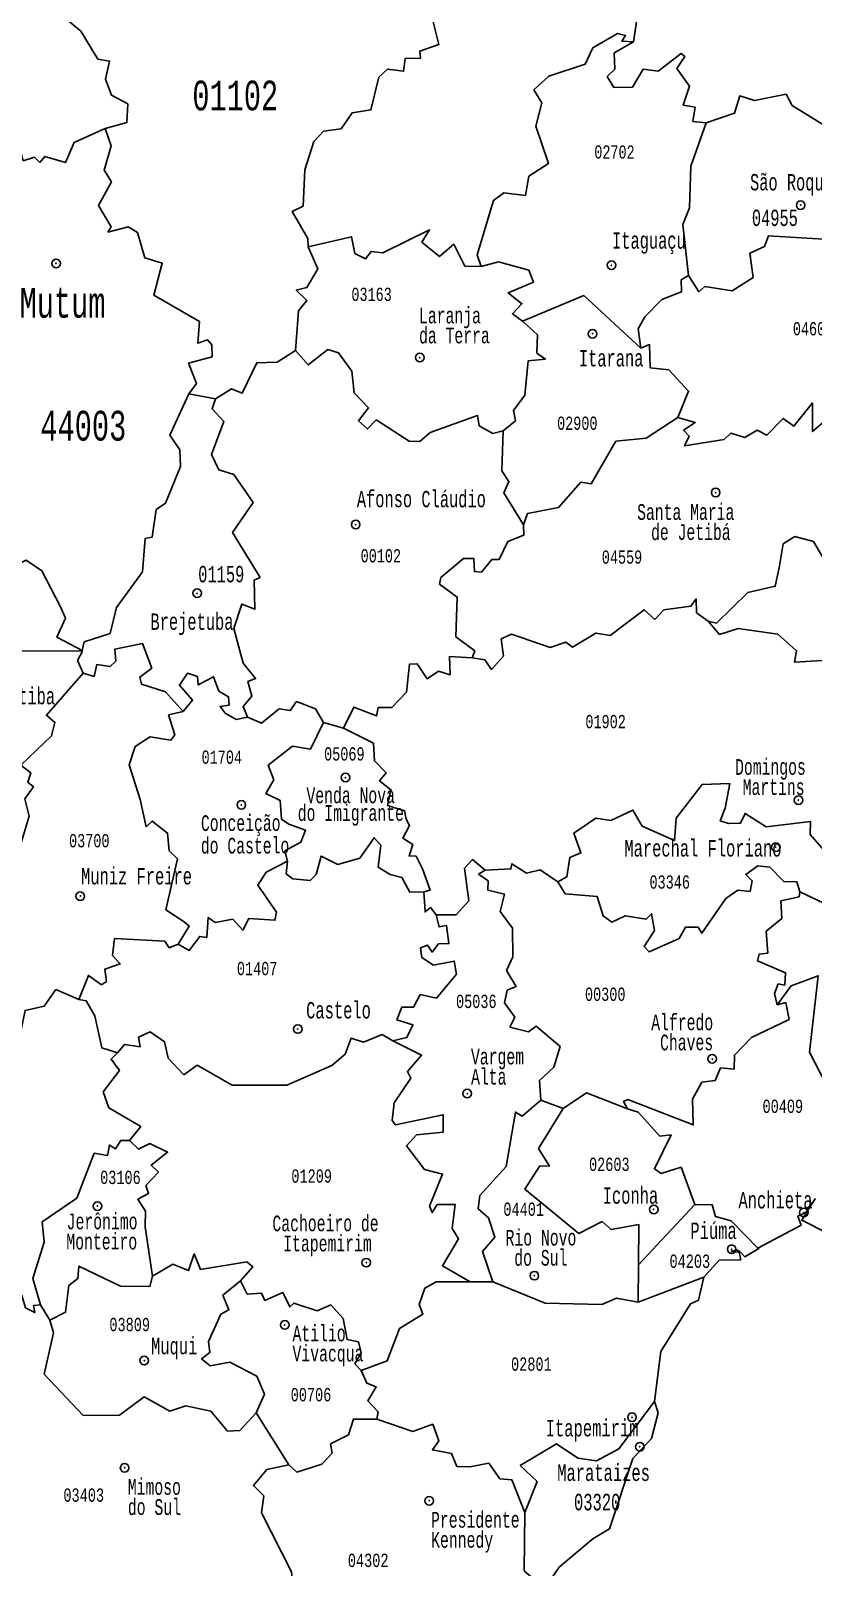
# Model space of a CAD drawing. Header units: millimetres. Extents: x 9851 to 10267, y 23387 to 23778.
# Drawn here: x 10176.1 to 10184.32, y 23513.11 to 23529.24 of the extents above; entities that cross this region are included whole.
import ezdxf
from ezdxf.enums import TextEntityAlignment as Align

# ---------------------------------------------------------------- set-up
doc = ezdxf.new("R2010")
doc.units = ezdxf.units.MM
doc.layers.add('3', color=7, linetype='Continuous')
doc.styles.add('MONOTXT', font='MONOTXT', dxfattribs={"height": 0.2})

# ---------------------------------------------------------------- blocks, each defined once
blk = doc.blocks.new('SEDE')
at = {"layer": '3', "color": 7, "linetype": 'Continuous'}
blk.add_circle((0, 0), 0.00451, dxfattribs=at)

msp = doc.modelspace()

# ---------------------------------------------------------------- linework, layer by layer
at = {"color": 7, "linetype": 'Continuous'}
for p, q in [((10177.761, 23525.426), (10178.04, 23525.373)), ((10174.099, 23522.731), (10176.645, 23522.724)), ((10176.645, 23522.724), (10176.642, 23522.729)), ((10179.176, 23521.974), (10179.385, 23521.916)), ((10181.456, 23518.009), (10181.689, 23517.923)), ((10182.48, 23516.282), (10183.071, 23516.916)), ((10182.48, 23516.282), (10182.477, 23515.89)), ((10180.952, 23516.104), (10180.716, 23516.102)), ((10182.477, 23515.89), (10183.166, 23516.152)), ((10176.303, 23515.701), (10176.206, 23515.863)), ((10178.47, 23514.729), (10178.812, 23514.182))]:
    msp.add_line(p, q, dxfattribs=at)
for points in [[(10182.555, 23531.217), (10182.522, 23531.059), (10182.287, 23530.993), (10182.172, 23530.781), (10182.157, 23530.583), (10182.052, 23530.536), (10182.082, 23530.462), (10181.912, 23530.299), (10182.013, 23530.143), (10181.997, 23530.024), (10182.317, 23530.023), (10182.376, 23529.953), (10182.37, 23529.827), (10182.197, 23529.712), (10182.563, 23529.496), (10182.468, 23529.373), (10182.427, 23529.12)], [(10176.438, 23529.389), (10176.628, 23529.23), (10176.808, 23528.937), (10176.93, 23528.918), (10176.888, 23528.726), (10176.951, 23528.559), (10177.122, 23528.467), (10177.112, 23528.271), (10176.885, 23528.208)], [(10179.015, 23526.966), (10179.01, 23527.056), (10178.845, 23527.338), (10178.961, 23527.396), (10178.979, 23527.775), (10179.075, 23528.072), (10179.174, 23528.18), (10179.359, 23528.206), (10179.475, 23528.374), (10179.672, 23528.404), (10179.756, 23528.747), (10179.847, 23528.834), (10180.015, 23528.811), (10180.034, 23528.945), (10180.193, 23528.949), (10180.186, 23529.021), (10180.387, 23529.093), (10180.306, 23529.412)], [(10182.427, 23529.12), (10182.307, 23529.126), (10182.346, 23529.185), (10182.261, 23529.206), (10182.003, 23529.055), (10181.923, 23528.885), (10181.54, 23528.758), (10181.381, 23528.614), (10181.467, 23528.48), (10181.405, 23528.233), (10181.536, 23527.842), (10181.331, 23527.708), (10181.294, 23527.508), (10181.067, 23527.536), (10180.959, 23527.454), (10180.788, 23526.884), (10180.83, 23526.761)], [(10183.191, 23528.269), (10183.053, 23528.284), (10183.077, 23528.432), (10182.951, 23528.456), (10183.017, 23528.653), (10182.885, 23528.841), (10182.969, 23528.964), (10182.929, 23528.997), (10182.687, 23528.812), (10182.529, 23528.831), (10182.418, 23528.644), (10182.222, 23528.64), (10182.154, 23528.757), (10182.232, 23528.831), (10182.226, 23529.003), (10182.427, 23529.12)], [(10183.191, 23528.269), (10183.487, 23528.369), (10183.544, 23528.552), (10183.697, 23528.503), (10184.03, 23528.569), (10184.095, 23528.45), (10184.717, 23528.067), (10184.884, 23528.143), (10184.938, 23527.957), (10185.069, 23527.952), (10185.228, 23527.677), (10185.483, 23527.641)], [(10176.885, 23528.208), (10176.557, 23528.061), (10176.468, 23527.854), (10176.25, 23527.916), (10176.199, 23527.854), (10176.142, 23527.909), (10176.022, 23527.871), (10176.004, 23527.939), (10175.938, 23527.893), (10175.958, 23527.952), (10175.862, 23527.979), (10175.774, 23527.874)], [(10176.885, 23528.208), (10176.946, 23528.028), (10176.872, 23527.773), (10176.95, 23527.65), (10176.813, 23527.4), (10176.945, 23527.179), (10176.913, 23527.122), (10177.125, 23527.177), (10177.224, 23527.117), (10177.3, 23526.853), (10177.483, 23526.796), (10177.393, 23526.461), (10177.874, 23526.183), (10177.857, 23525.956), (10177.959, 23525.991), (10178.004, 23525.94), (10178.008, 23525.814), (10177.76, 23525.747), (10177.841, 23525.533), (10177.761, 23525.426)], [(10183.006, 23526.667), (10182.947, 23527.202), (10183.016, 23527.378), (10183.031, 23527.813), (10183.191, 23528.269)], [(10183.006, 23526.667), (10183.116, 23526.496), (10183.176, 23526.551), (10183.463, 23526.505), (10183.686, 23526.647), (10183.65, 23526.9), (10183.803, 23526.972), (10183.845, 23527.083), (10184.422, 23527.048), (10184.609, 23527.16), (10184.616, 23527.233), (10184.842, 23527.259), (10185.25, 23527.471), (10185.299, 23527.389), (10185.396, 23527.406), (10185.518, 23527.319)], [(10179.015, 23526.966), (10179.469, 23527.073), (10179.505, 23526.896), (10179.617, 23526.842), (10179.675, 23526.919), (10179.799, 23526.906), (10180.288, 23527.146), (10180.206, 23527.018), (10180.393, 23526.867), (10180.543, 23526.994), (10180.66, 23526.765), (10180.83, 23526.761)], [(10178.88, 23525.881), (10178.914, 23526.296), (10178.999, 23526.404), (10178.89, 23526.514), (10179.001, 23526.54), (10179.115, 23526.735), (10179.015, 23526.966)], [(10181.263, 23526.188), (10181.158, 23526.265), (10181.258, 23526.37), (10181.115, 23526.485), (10181.378, 23526.598), (10181.33, 23526.722), (10181.012, 23526.809), (10180.83, 23526.761)], [(10182.505, 23525.905), (10182.477, 23526.107), (10182.547, 23526.233), (10182.725, 23526.415), (10182.932, 23526.495), (10182.93, 23526.621), (10183.006, 23526.667)], [(10181.263, 23526.188), (10181.906, 23526.456), (10182.505, 23525.905)], [(10181.062, 23525.035), (10181.191, 23525.14), (10181.171, 23525.25), (10181.288, 23525.411), (10181.324, 23525.771), (10181.504, 23525.787), (10181.413, 23525.853), (10181.422, 23526.045), (10181.263, 23526.188)], [(10178.04, 23525.373), (10178.21, 23525.476), (10178.321, 23525.43), (10178.477, 23525.751), (10178.689, 23525.757), (10178.88, 23525.881)], [(10178.88, 23525.881), (10179.014, 23525.729), (10179.222, 23525.889), (10179.333, 23525.854), (10179.474, 23525.664), (10179.496, 23525.434), (10179.649, 23525.276), (10179.543, 23525.141), (10179.637, 23525.057), (10179.729, 23525.15), (10180.073, 23524.928), (10180.187, 23524.923), (10180.294, 23525.02), (10180.792, 23525.196), (10180.81, 23525.089), (10180.952, 23525.008), (10181.062, 23525.035)], [(10182.894, 23525.177), (10183.007, 23525.454), (10182.798, 23525.676), (10182.605, 23525.698), (10182.598, 23525.941), (10182.505, 23525.905)], [(10176.642, 23522.729), (10176.665, 23522.82), (10176.936, 23522.91), (10177.002, 23523.181), (10177.277, 23523.555), (10177.304, 23523.907), (10177.378, 23523.92), (10177.42, 23524.209), (10177.517, 23524.276), (10177.673, 23524.661), (10177.666, 23524.837), (10177.562, 23524.991), (10177.761, 23525.426)], [(10178.378, 23522.03), (10178.331, 23522.141), (10178.424, 23522.251), (10178.381, 23522.405), (10178.463, 23522.436), (10178.333, 23522.599), (10178.235, 23522.963), (10178.318, 23523.218), (10178.454, 23523.164), (10178.449, 23523.468), (10178.509, 23523.497), (10178.221, 23523.97), (10178.436, 23524.283), (10178.234, 23524.576), (10178.076, 23524.625), (10178.001, 23524.789), (10178.13, 23525.134), (10178.006, 23525.267), (10178.04, 23525.373)], [(10182.894, 23525.177), (10183.077, 23525.124), (10182.955, 23525.044), (10183.013, 23524.979), (10182.963, 23524.877), (10183.382, 23524.946), (10183.45, 23525.012), (10183.598, 23524.965), (10183.728, 23525.042), (10183.829, 23524.989), (10183.998, 23525.164), (10184.112, 23525.086), (10184.309, 23525.329), (10184.309, 23525.028), (10184.433, 23525.137), (10184.499, 23525.09), (10184.772, 23525.199)], [(10181.275, 23524.051), (10181.315, 23524.167), (10181.642, 23524.232), (10181.876, 23524.498), (10181.986, 23524.481), (10182.244, 23524.927), (10182.563, 23524.959), (10182.894, 23525.177)], [(10184.772, 23525.199), (10184.698, 23525.117), (10184.773, 23524.894), (10184.727, 23524.794), (10184.73, 23524.645), (10184.5, 23524.312), (10184.794, 23523.945), (10184.508, 23523.726), (10184.442, 23523.781), (10184.422, 23523.697), (10184.318, 23523.875), (10184.122, 23523.926), (10184, 23523.849), (10183.958, 23523.599), (10183.917, 23523.405), (10183.627, 23523.34), (10183.301, 23523.018), (10183.212, 23523.038)], [(10181.275, 23524.051), (10181.068, 23524.385), (10181.121, 23524.506), (10181.046, 23524.617), (10181.062, 23525.035)], [(10175.152, 23524.463), (10175.37, 23524.297), (10175.375, 23524.194), (10175.506, 23524.199), (10175.55, 23524.273), (10175.707, 23524.22), (10175.665, 23524.156), (10175.763, 23524.03), (10175.723, 23523.706), (10175.861, 23523.588), (10176.054, 23523.68), (10176.22, 23523.568), (10176.416, 23523.187), (10176.469, 23523.071), (10176.378, 23522.872), (10176.642, 23522.729)], [(10180.735, 23522.654), (10180.763, 23522.728), (10180.565, 23522.875), (10180.579, 23523.291), (10180.394, 23523.427), (10180.406, 23523.495), (10180.644, 23523.695), (10180.752, 23523.697), (10180.759, 23523.559), (10180.832, 23523.554), (10180.943, 23523.687), (10181.02, 23523.687), (10181.111, 23523.875), (10181.279, 23523.941), (10181.275, 23524.051)], [(10180.735, 23522.654), (10180.869, 23522.632), (10180.939, 23522.531), (10181.063, 23522.67), (10181.041, 23522.852), (10181.15, 23522.903), (10181.553, 23522.763), (10181.718, 23522.818), (10181.79, 23522.767), (10182.034, 23522.914), (10182.183, 23522.888), (10182.542, 23523.158), (10182.654, 23523.056), (10182.746, 23523.156), (10183.031, 23523.194), (10183.088, 23523.271), (10183.09, 23523.126), (10183.212, 23523.038)], [(10184.803, 23522.344), (10184.651, 23522.264), (10184.49, 23522.428), (10184.414, 23522.627), (10184.117, 23522.608), (10184.141, 23522.727), (10183.944, 23522.903), (10183.526, 23522.963), (10183.33, 23522.899), (10183.212, 23523.038)], [(10176.654, 23522.493), (10176.594, 23522.625), (10176.645, 23522.724)], [(10176.654, 23522.493), (10176.769, 23522.458), (10176.795, 23522.583), (10176.937, 23522.562), (10176.994, 23522.618), (10176.984, 23522.744), (10177.277, 23522.803), (10177.372, 23522.545), (10177.247, 23522.451), (10177.264, 23522.378), (10177.517, 23522.295), (10177.702, 23522.091)], [(10179.385, 23521.916), (10179.495, 23522.136), (10179.733, 23522.044), (10179.75, 23522.131), (10179.894, 23522.132), (10180.048, 23522.293), (10180.077, 23522.586), (10180.159, 23522.592), (10180.262, 23522.434), (10180.382, 23522.513), (10180.503, 23522.475), (10180.497, 23522.666), (10180.735, 23522.654)], [(10175.997, 23521.525), (10176.321, 23521.834), (10176.357, 23521.975), (10176.267, 23522.051), (10176.654, 23522.493)], [(10177.702, 23522.091), (10177.802, 23522.209), (10177.663, 23522.368), (10177.748, 23522.494), (10177.852, 23522.458), (10177.859, 23522.369), (10178.02, 23522.455), (10178.078, 23522.303), (10178.178, 23522.245), (10178.185, 23522.158), (10178.092, 23522.143), (10178.142, 23522.073), (10178.257, 23522.005), (10178.378, 23522.03)], [(10178.378, 23522.03), (10178.523, 23521.967), (10178.711, 23522.118), (10178.826, 23522.1), (10178.893, 23522.195), (10179.09, 23522.118), (10179.176, 23521.974)], [(10177.651, 23519.648), (10177.766, 23519.837), (10177.713, 23519.881), (10177.519, 23520.009), (10177.644, 23520.544), (10177.555, 23520.626), (10177.538, 23520.813), (10177.377, 23520.94), (10177.314, 23520.881), (10177.252, 23521.165), (10177.136, 23521.531), (10177.197, 23521.723), (10177.357, 23521.825), (10177.573, 23521.789), (10177.614, 23521.844), (10177.549, 23522.054), (10177.702, 23522.091)], [(10178.797, 23520.52), (10178.768, 23520.626), (10178.938, 23520.718), (10178.987, 23520.845), (10178.81, 23520.909), (10178.733, 23520.961), (10178.72, 23521.155), (10178.569, 23521.231), (10178.653, 23521.372), (10178.596, 23521.526), (10178.851, 23521.725), (10179.038, 23521.693), (10179.176, 23521.974)], [(10179.385, 23521.916), (10179.7, 23521.756), (10179.71, 23521.571), (10179.833, 23521.446), (10179.763, 23521.361), (10179.883, 23521.268), (10179.846, 23521.104), (10180.027, 23521.046), (10180.043, 23520.961), (10180.079, 23520.892), (10180.009, 23520.76), (10180.113, 23520.693), (10180.074, 23520.574), (10180.147, 23520.571), (10180.215, 23520.437), (10180.295, 23520.213), (10180.227, 23520.196)], [(10174.79, 23519.76), (10175.006, 23519.865), (10174.985, 23520.121), (10174.892, 23520.183), (10175.03, 23520.338), (10174.979, 23520.519), (10175.105, 23520.528), (10175.206, 23520.444), (10175.356, 23520.476), (10175.664, 23520.276), (10175.731, 23520.479), (10176.001, 23520.713), (10176.087, 23520.991), (10176.04, 23521.173), (10176.13, 23521.3), (10176.072, 23521.348), (10176.105, 23521.446), (10175.997, 23521.525)], [(10184.574, 23520.243), (10184.483, 23520.297), (10184.502, 23520.546), (10184.282, 23520.799), (10184.285, 23520.937), (10183.822, 23520.879), (10183.599, 23521.02), (10183.553, 23520.919), (10183.427, 23520.913), (10183.34, 23520.941), (10183.39, 23521.076), (10183.438, 23521.334), (10183.151, 23521.325), (10182.875, 23520.97), (10182.86, 23520.735), (10182.519, 23520.886), (10182.423, 23521.056), (10182.19, 23520.945), (10182.032, 23520.969), (10181.801, 23520.812), (10181.877, 23520.608), (10181.76, 23520.559), (10181.73, 23520.353), (10181.635, 23520.301)], [(10180.227, 23520.196), (10180.08, 23520.193), (10179.997, 23520.348), (10179.875, 23520.379), (10179.749, 23520.456), (10179.777, 23520.688), (10179.706, 23520.764), (10179.556, 23520.551), (10179.327, 23520.485), (10179.152, 23520.573), (10179.099, 23520.378), (10179.034, 23520.316), (10178.852, 23520.335), (10178.784, 23520.387), (10178.797, 23520.52)], [(10178.797, 23520.52), (10178.575, 23520.402), (10178.485, 23520.268), (10178.682, 23519.982), (10178.666, 23519.898), (10178.39, 23519.916), (10178.329, 23519.796), (10178.222, 23519.909), (10178.037, 23519.875), (10177.964, 23519.926), (10177.95, 23519.719), (10177.877, 23519.729), (10177.766, 23519.582), (10177.651, 23519.648)], [(10180.873, 23520.424), (10180.74, 23520.535), (10180.654, 23520.447), (10180.702, 23520.101), (10180.566, 23519.957), (10180.357, 23519.956)], [(10181.456, 23518.009), (10181.442, 23518.218), (10181.593, 23518.357), (10181.658, 23518.575), (10181.407, 23518.787), (10181.325, 23518.729), (10181.132, 23518.778), (10181.185, 23518.88), (10181.075, 23519.031), (10181.103, 23519.164), (10181.196, 23519.203), (10181.097, 23519.373), (10181.164, 23519.514), (10181.16, 23519.816), (10181.029, 23519.992), (10181.076, 23520.171), (10180.899, 23520.215), (10180.904, 23520.311), (10180.803, 23520.384), (10180.873, 23520.424)], [(10180.873, 23520.424), (10181.142, 23520.437), (10181.152, 23520.492), (10181.306, 23520.394), (10181.45, 23520.428), (10181.635, 23520.301)], [(10184.173, 23520.198), (10184.143, 23520.303), (10184.005, 23520.304), (10183.858, 23520.456), (10183.734, 23520.471), (10183.606, 23520.38), (10183.674, 23520.313), (10183.652, 23520.202), (10183.523, 23520.215), (10183.399, 23520.126), (10183.147, 23519.762), (10183.107, 23519.825), (10182.975, 23519.826), (10182.908, 23519.709), (10182.592, 23519.567), (10182.54, 23519.624), (10182.648, 23519.793), (10182.619, 23519.967), (10182.562, 23519.909), (10182.342, 23519.946), (10182.203, 23519.879), (10182.112, 23519.945), (10182.047, 23520.147), (10181.713, 23520.177), (10181.635, 23520.301)], [(10184.173, 23520.198), (10184.426, 23520.079), (10184.574, 23520.243)], [(10180.227, 23520.196), (10180.242, 23519.986), (10180.298, 23520.031), (10180.357, 23519.956)], [(10183.937, 23519.012), (10183.908, 23519.13), (10183.947, 23519.23), (10184.017, 23519.218), (10184.024, 23519.347), (10183.73, 23519.473), (10183.749, 23519.544), (10183.837, 23519.554), (10183.822, 23519.784), (10183.986, 23519.918), (10183.976, 23520.102), (10184.166, 23520.145), (10184.173, 23520.198)], [(10180.357, 23519.956), (10180.389, 23519.829), (10180.465, 23519.844), (10180.491, 23519.654), (10180.382, 23519.65), (10180.314, 23519.565), (10180.267, 23519.639), (10180.194, 23519.61), (10180.206, 23519.508), (10180.328, 23519.429), (10180.548, 23519.47), (10180.571, 23519.334), (10180.36, 23519.082), (10180.19, 23519.119), (10180.12, 23518.987), (10179.999, 23518.988), (10179.946, 23518.855), (10180.114, 23518.8), (10180.05, 23518.667), (10179.902, 23518.633)], [(10176.607, 23519.067), (10176.708, 23519.319), (10176.844, 23519.222), (10176.899, 23519.257), (10176.879, 23519.384), (10177.042, 23519.443), (10176.96, 23519.53), (10176.981, 23519.708), (10177.509, 23519.681), (10177.556, 23519.61), (10177.651, 23519.648)], [(10176.607, 23519.067), (10176.367, 23519.171), (10176.244, 23518.996), (10176.043, 23518.952), (10175.999, 23518.734), (10175.88, 23518.738), (10175.726, 23519.072), (10175.787, 23519.307), (10175.542, 23519.325), (10175.428, 23519.18), (10175.063, 23519.039), (10174.829, 23519.196), (10174.722, 23519.431)], [(10183.937, 23519.012), (10184.085, 23519.211), (10184.367, 23519.316), (10184.277, 23518.515), (10184.499, 23518.08), (10185.167, 23517.305)], [(10177.014, 23518.506), (10176.847, 23518.558), (10176.774, 23518.895), (10176.686, 23519.053), (10176.607, 23519.067)], [(10183.937, 23519.012), (10184.027, 23519.035), (10184.062, 23518.857), (10183.667, 23518.667), (10183.487, 23518.483), (10183.486, 23518.337), (10183.342, 23518.348), (10183.287, 23518.217), (10183.147, 23518.198), (10183.048, 23518.02), (10183.055, 23517.751), (10182.369, 23518.017), (10182.322, 23517.998), (10182.364, 23517.918)], [(10177.014, 23518.506), (10177.086, 23518.595), (10177.251, 23518.571), (10177.235, 23518.67), (10177.357, 23518.729), (10177.505, 23518.624), (10177.545, 23518.45), (10177.708, 23518.278), (10177.849, 23518.376), (10178.215, 23518.168), (10178.79, 23518.168), (10179.263, 23518.375), (10179.403, 23518.494), (10179.466, 23518.661), (10179.594, 23518.619), (10179.792, 23518.701), (10179.902, 23518.633)], [(10180.716, 23516.102), (10180.424, 23516.271), (10180.592, 23516.554), (10180.524, 23516.665), (10180.558, 23516.914), (10180.367, 23516.915), (10180.317, 23516.83), (10180.289, 23516.897), (10180.425, 23517.234), (10180.234, 23517.283), (10180.045, 23517.531), (10180.151, 23517.648), (10180.43, 23517.673), (10180.43, 23517.857), (10179.93, 23517.75), (10179.895, 23517.798), (10179.917, 23517.983), (10180.093, 23518.243), (10180.056, 23518.312), (10180.204, 23518.482), (10179.902, 23518.633)], [(10177.138, 23517.587), (10177.258, 23517.733), (10176.922, 23517.93), (10176.862, 23518.098), (10177.033, 23518.322), (10176.946, 23518.441), (10177.014, 23518.506)], [(10180.952, 23516.104), (10180.843, 23516.421), (10180.973, 23516.571), (10180.908, 23516.776), (10180.798, 23516.871), (10180.817, 23517.009), (10181.092, 23517.313), (10181.19, 23517.885), (10181.259, 23517.842), (10181.456, 23518.009)], [(10182.364, 23517.918), (10181.934, 23518.087), (10181.689, 23517.923)], [(10181.689, 23517.923), (10181.433, 23517.502), (10181.547, 23517.316), (10181.444, 23517.32), (10181.287, 23517.076), (10181.856, 23516.612), (10182.101, 23516.735), (10182.195, 23516.652), (10182.486, 23516.705), (10182.48, 23516.282)], [(10182.364, 23517.918), (10182.478, 23517.886), (10182.705, 23517.632), (10182.824, 23517.645), (10182.649, 23517.291), (10182.719, 23517.24), (10182.929, 23517.306), (10183.071, 23516.916)], [(10176.206, 23515.863), (10176.124, 23516.14), (10176.243, 23516.52), (10176.221, 23516.734), (10176.586, 23516.982), (10176.77, 23517.453), (10176.909, 23517.431), (10176.928, 23517.539), (10176.992, 23517.498), (10177.048, 23517.588), (10177.138, 23517.587)], [(10177.382, 23516.162), (10177.305, 23516.682), (10177.308, 23516.845), (10177.226, 23516.971), (10177.338, 23517.03), (10177.312, 23517.116), (10177.442, 23517.254), (10177.366, 23517.327), (10177.538, 23517.463), (10177.352, 23517.554), (10177.232, 23517.497), (10177.138, 23517.587)], [(10183.735, 23516.458), (10184.188, 23516.697), (10184.155, 23516.792), (10184.236, 23516.83), (10184.334, 23516.975), (10184.242, 23516.826), (10184.241, 23516.825), (10184.194, 23516.749), (10184.464, 23516.613), (10184.45, 23516.38), (10184.676, 23516.737), (10184.941, 23516.766), (10185.004, 23517.077), (10185.167, 23517.305)], [(10183.071, 23516.916), (10183.254, 23516.912), (10183.291, 23516.789), (10183.452, 23516.742), (10183.735, 23516.458)], [(10178.303, 23516.114), (10178.432, 23516.261), (10178.369, 23516.315), (10177.883, 23516.234), (10177.818, 23516.396), (10177.758, 23516.221), (10177.595, 23516.288), (10177.382, 23516.162)], [(10183.735, 23516.458), (10183.744, 23516.452), (10183.597, 23516.366), (10183.543, 23516.423), (10183.509, 23516.439), (10183.454, 23516.421), (10183.539, 23516.414), (10183.554, 23516.335), (10183.329, 23516.33), (10183.166, 23516.152)], [(10177.382, 23516.162), (10177.354, 23516.053), (10177.044, 23516.057), (10176.608, 23516.269), (10176.598, 23516.138), (10176.503, 23516.066), (10176.468, 23515.784), (10176.303, 23515.701)], [(10178.303, 23516.114), (10178.118, 23515.962), (10178.182, 23515.808), (10178.099, 23515.765), (10177.969, 23515.477), (10177.981, 23515.36), (10177.895, 23515.295), (10177.984, 23515.22), (10178.192, 23515.26), (10178.474, 23515.115), (10178.555, 23514.925), (10178.47, 23514.729)], [(10179.569, 23515.173), (10179.505, 23515.243), (10179.569, 23515.358), (10179.542, 23515.475), (10179.423, 23515.498), (10179.38, 23515.717), (10179.252, 23515.861), (10179.107, 23515.8), (10178.865, 23515.881), (10178.823, 23515.84), (10178.749, 23515.993), (10178.56, 23515.908), (10178.525, 23515.983), (10178.375, 23515.974), (10178.303, 23516.114)], [(10179.569, 23515.173), (10179.842, 23515.273), (10179.972, 23515.612), (10180.218, 23515.765), (10180.179, 23515.866), (10180.238, 23516.038), (10180.357, 23516.104), (10180.716, 23516.102)], [(10182.477, 23515.89), (10182.249, 23515.933), (10182.097, 23515.865), (10181.5, 23515.881), (10180.952, 23516.104)], [(10182.648, 23514.848), (10182.714, 23515.372), (10183.026, 23515.874), (10183.112, 23515.911), (10183.166, 23516.152)], [(10174.942, 23515.682), (10175.125, 23515.871), (10175.373, 23515.962), (10175.549, 23515.954), (10175.614, 23515.906), (10175.594, 23515.823), (10175.748, 23515.717), (10175.767, 23515.834), (10175.905, 23515.951), (10176.009, 23515.961), (10176.046, 23515.832), (10176.145, 23515.78), (10176.132, 23515.855), (10176.206, 23515.863)], [(10178.47, 23514.729), (10178.297, 23514.543), (10178.169, 23514.535), (10177.991, 23514.745), (10177.731, 23514.801), (10177.562, 23514.745), (10177.294, 23514.895), (10177.035, 23514.703), (10176.653, 23514.702), (10176.244, 23515.134), (10176.34, 23515.568), (10176.303, 23515.701)], [(10179.734, 23514.663), (10179.75, 23514.738), (10179.64, 23514.855), (10179.727, 23515.003), (10179.63, 23515.039), (10179.569, 23515.173)], [(10182.648, 23514.848), (10182.275, 23514.35), (10182.042, 23514.224), (10181.844, 23514.252), (10181.622, 23514.404), (10181.24, 23514.175), (10181.418, 23514.006), (10181.289, 23513.683)], [(10181.495, 23512.885), (10181.649, 23513.107), (10182.003, 23513.406), (10182.178, 23513.512), (10182.422, 23514.249), (10182.617, 23514.46), (10182.686, 23514.73), (10182.648, 23514.848)], [(10179.734, 23514.663), (10179.49, 23514.663), (10179.439, 23514.498), (10179.25, 23514.402), (10179.265, 23514.306), (10179.157, 23514.189), (10178.894, 23514.106), (10178.812, 23514.182)], [(10179.734, 23514.663), (10180.111, 23514.534), (10180.321, 23514.609), (10180.384, 23514.435), (10180.318, 23514.34), (10180.517, 23514.303), (10180.575, 23514.165), (10180.712, 23514.161), (10180.912, 23514.2), (10181.026, 23514.036), (10181.153, 23514.025), (10181.289, 23513.683)], [(10178.812, 23514.182), (10178.58, 23514.132), (10178.439, 23513.965), (10178.548, 23513.857), (10178.526, 23513.678), (10178.84, 23513.06), (10178.872, 23512.691), (10178.936, 23512.49), (10179.374, 23512.514)], [(10181.289, 23513.683), (10181.28, 23513.07), (10181.495, 23512.885)]]:
    msp.add_lwpolyline(points, dxfattribs=at)
for p in [(10184.183, 23527.405), (10176.369, 23526.793), (10182.197, 23526.774), (10181.999, 23526.055), (10180.185, 23525.805), (10183.291, 23524.388), (10179.513, 23524.052), (10177.849, 23523.332), (10179.405, 23521.396), (10178.313, 23521.11), (10184.16, 23521.16), (10183.922, 23520.666), (10176.622, 23520.152), (10178.905, 23518.757), (10183.255, 23518.443), (10180.683, 23518.08), (10176.802, 23516.899), (10182.641, 23516.863), (10184.216, 23516.831), (10183.459, 23516.445), (10179.624, 23516.305), (10181.388, 23516.168), (10178.769, 23515.652), (10177.294, 23515.277), (10182.413, 23514.682), (10182.494, 23514.373), (10177.088, 23514.152), (10180.285, 23513.805)]:
    msp.add_point(p, dxfattribs=at)

# ---------------------------------------------------------------- block references
at = {"color": 7, "linetype": 'Continuous', "zscale": 10}
for p, xscale, yscale, rotation in [((10184.183, 23527.405), 10.00001083381273, 10.00001083381273, 2.254545577190719), ((10176.369, 23526.793), 10.00001000081824, 10.00001000081824, 2.070586400618697), ((10182.197, 23526.774), 10, 10, 2.210493855609481), ((10181.999, 23526.055), 9.999979938810503, 9.999979938810503, 2.208894215320338), ((10180.185, 23525.805), 10.00002127318047, 10.00002127318047, 2.166165283463799), ((10183.291, 23524.388), 10, 10, 2.247070336623274), ((10179.513, 23524.052), 10, 10, 2.156557096982024), ((10177.849, 23523.332), 9.999987170150195, 9.999987170150195, 2.118114177372697), ((10179.405, 23521.396), 10, 10, 2.162965914771449), ((10184.16, 23521.16), 10.00001269387411, 10.00001269387411, 2.28178054234795), ((10178.313, 23521.11), 10.00001337182715, 10.00001337182715, 2.136530822454378), ((10183.922, 23520.666), 9.9999849083852, 9.9999849083852, 2.277781638762013), ((10176.622, 23520.152), 9.999989782547214, 9.999989782547214, 2.096754777972115), ((10178.905, 23518.757), 10.00001860853306, 10.00001860853306, 2.158690019008748), ((10183.255, 23518.443), 10.00002254289117, 10.00002254289117, 2.269762631552017), ((10180.683, 23518.08), 10, 10, 2.205951262728904), ((10176.802, 23516.899), 9.999977027386258, 9.999977027386258, 2.109305756045853), ((10182.641, 23516.863), 10, 10, 2.259888036308449), ((10184.216, 23516.831), 10, 10, 2.29994074651824), ((10183.459, 23516.445), 10.00001454797201, 10.00001454797201, 2.28204713512996), ((10179.624, 23516.305), 10, 10, 2.184058679574546), ((10181.388, 23516.168), 9.999982810660324, 9.999982810660324, 2.229987013266208), ((10178.769, 23515.652), 10, 10, 2.163499143824524), ((10177.294, 23515.277), 10, 10, 2.12585609599818), ((10182.413, 23514.682), 10, 10, 2.260954424257023), ((10182.496, 23514.372), 9.999985701591369, 9.999985701591369, 2.264430716078726), ((10177.088, 23514.152), 10.00001818450093, 10.00001818450093, 2.122913372314212), ((10180.285, 23513.805), 10.00002108702272, 10.00002108702272, 2.208084114192116)]:
    msp.add_blockref('SEDE', p, dxfattribs=dict(at, xscale=xscale, yscale=yscale, rotation=rotation))

# ---------------------------------------------------------------- texts
at = {"color": 7, "linetype": 'Continuous', "style": 'MONOTXT'}
for s, height, rotation, width, p in [('01102', 0.3123, 0, 0.666673, (10178.249, 23528.556)), ('02702', 0.1386, 360, 0.705878, (10182.229, 23527.963)), ('03163', 0.1387, 360, 0.705874, (10179.68, 23526.469)), ('04609', 0.1387, 360, 0.705887, (10184.313, 23526.108)), ('02900', 0.1388, 0, 0.705875, (10181.839, 23525.116)), ('00102', 0.139, 0, 0.705875, (10179.777, 23523.725)), ('04559', 0.1389, 0, 0.705874, (10182.308, 23523.711)), ('01902', 0.1391, 360, 0.705892, (10182.136, 23521.984)), ('Venda Nova ', 0.16503, 0.0481, 0.649992, (10179.507, 23521.217)), ('do Imigrante', 0.16503, 0.0481, 0.649992, (10179.462, 23521.007)), ('Concei%%231%%227o ', 0.16504, 0.0521, 0.650004, (10178.353, 23520.9)), ('03700', 0.1392, 0, 0.705879, (10176.717, 23520.734)), ('do Castelo', 0.165, 0.0521, 0.650004, (10178.352, 23520.689)), ('03346', 0.1392, 0, 0.705869, (10182.809, 23520.3)), ('01407', 0.1393, 0, 0.705872, (10178.479, 23519.392)), ('05036', 0.1393, 0, 0.705871, (10180.779, 23519.047)), ('00300', 0.1393, 0, 0.705873, (10182.132, 23519.122)), ('00409', 0.1394, 0, 0.705891, (10183.996, 23517.946)), ('02603', 0.1395, 360, 0.705874, (10182.175, 23517.337)), ('03106', 0.1395, 0, 0.705889, (10177.044, 23517.2)), ('01209', 0.1395, 360, 0.705884, (10179.051, 23517.214)), ('04401', 0.1395, 360, 0.705882, (10181.276, 23516.866)), ('04203', 0.1396, 360, 0.705868, (10183.02, 23516.32)), ('03809', 0.1397, 0, 0.705889, (10177.141, 23515.655)), ('02801', 0.1397, 0, 0.70588, (10181.357, 23515.24)), ('03403', 0.1398, 360, 0.705882, (10176.659, 23513.865)), ('04302', 0.1399, 360, 0.705886, (10179.644, 23513.18))]:
    msp.add_text(s, height=height, rotation=rotation, dxfattribs=dict(at, width=width)).set_placement(p, align=Align.MIDDLE)
for s, height, rotation, width, p in [('S%%227o Roque do Cana%%227', 0.17163, 0, 0.649997, (10183.652, 23527.56)), ('04955', 0.1717, 0, 0.650006, (10183.671, 23527.186)), ('Itagua%%231u', 0.1717, 0, 0.650009, (10182.204, 23526.948)), ('Laranja ', 0.1649, 0.0477, 0.649987, (10180.178, 23526.164)), ('da Terra', 0.1649, 0.0477, 0.649987, (10180.178, 23525.954)), ('Afonso Cl%%225udio', 0.17199, 360, 0.650005, (10179.525, 23524.234)), ('01159', 0.1721, 360, 0.649998, (10177.86, 23523.446)), ('Brejetuba', 0.1721, 360, 0.649992, (10177.359, 23522.947)), ('Muniz Freire', 0.17243, 360, 0.649994, (10176.631, 23520.275)), ('Vargem ', 0.1651, 0.0499, 0.649997, (10180.723, 23518.385)), ('Alta', 0.1651, 0.0499, 0.649997, (10180.724, 23518.174)), ('Iconha', 0.1728, 360, 0.649997, (10182.105, 23516.923)), ('Muqui', 0.173, 360, 0.649998, (10177.365, 23515.343)), ('Marataizes', 0.1731, 0, 0.650002, (10181.628, 23514.013)), ('03320', 0.1732, 0, 0.65001, (10181.804, 23513.705))]:
    msp.add_text(s, height=height, rotation=rotation, dxfattribs=dict(at, width=width)).set_placement(p)
at = {"color": 7, "linetype": 'Continuous', "style": 'MONOTXT', "width": 0.666661}
msp.add_text('Mutum', height=0.3126, dxfattribs=at).set_placement((10176.887, 23526.224), align=Align.RIGHT)
at = {"color": 7, "linetype": 'Continuous', "style": 'MONOTXT', "width": 0.649988}
msp.add_text('Itarana', height=0.1718, dxfattribs=at).set_placement((10181.856, 23525.884), align=Align.TOP_LEFT)
at = {"color": 7, "linetype": 'Continuous', "style": 'MONOTXT'}
for s, height, width, p in [('44003', 0.313, 0.666664, (10176.654, 23525.09)), ('01704', 0.1391, 0.705874, (10178.108, 23521.611)), ('05069', 0.1391, 0.705882, (10179.394, 23521.645)), ('00706', 0.1397, 0.705871, (10179.044, 23514.919))]:
    msp.add_text(s, height=height, dxfattribs=dict(at, width=width)).set_placement(p, align=Align.MIDDLE)
for s, height, rotation, width, p in [('Santa Maria ', 0.1649, 0.0531, 0.650001, (10183.58, 23524.267)), ('de Jetib%%225', 0.1649, 0.0531, 0.650001, (10183.448, 23524.056)), ('Domingos ', 0.165, 0.0568, 0.649997, (10184.33, 23521.591)), ('Martins', 0.165, 0.0568, 0.649997, (10184.224, 23521.38)), ('Itapemirim', 0.1731, 360, 0.649995, (10182.481, 23514.654))]:
    msp.add_text(s, height=height, rotation=rotation, dxfattribs=dict(at, width=width)).set_placement(p, align=Align.TOP_RIGHT)
for s, height, rotation, width, p in [('Ibatiba', 0.1722, 360, 0.650004, (10175.68, 23522.338)), ('Atilio ', 0.1652, 0.0514, 0.650008, (10178.85, 23515.644)), ('Vivacqua', 0.1652, 0.0514, 0.650008, (10178.85, 23515.433)), ('Mimoso ', 0.1653, 0.0502, 0.649997, (10177.121, 23514.033)), ('do Sul', 0.1653, 0.0502, 0.649997, (10177.122, 23513.822)), ('Presidente ', 0.16523, 0.0531, 0.650006, (10180.304, 23513.688)), ('Kennedy', 0.1652, 0.0531, 0.650006, (10180.305, 23513.477))]:
    msp.add_text(s, height=height, rotation=rotation, dxfattribs=dict(at, width=width)).set_placement(p, align=Align.TOP_LEFT)
at = {"color": 7, "linetype": 'Continuous', "style": 'MONOTXT', "width": 0.65}
msp.add_text('Marechal Floriano', height=0.17239, rotation=360, dxfattribs=at).set_placement((10183.982, 23520.654), align=Align.MIDDLE_RIGHT)
at = {"color": 7, "linetype": 'Continuous', "style": 'MONOTXT', "width": 0.649998}
msp.add_text('Castelo', height=0.1726, dxfattribs=at).set_placement((10178.993, 23518.868))
at = {"color": 7, "linetype": 'Continuous', "style": 'MONOTXT'}
for s, height, rotation, width, p in [('Alfredo ', 0.1651, 0.0544, 0.649995, (10183.358, 23518.745)), ('Chaves', 0.1651, 0.0544, 0.649995, (10183.265, 23518.534)), ('Anchieta', 0.1728, 360, 0.650008, (10184.308, 23516.874)), ('Cachoeiro de  ', 0.16516, 0.0518, 0.649993, (10179.94, 23516.635)), ('Pi%%250ma', 0.1728, 0, 0.650001, (10183.512, 23516.553)), ('Itapemirim', 0.1652, 0.0518, 0.649993, (10179.682, 23516.424))]:
    msp.add_text(s, height=height, rotation=rotation, dxfattribs=dict(at, width=width)).set_placement(p, align=Align.RIGHT)
at = {"color": 7, "linetype": 'Continuous', "style": 'MONOTXT', "width": 0.65}
for s, height, p in [('Jer%%244nimo ', 0.16517, (10176.898, 23516.82)), ('Monteiro', 0.1652, (10176.848, 23516.609))]:
    msp.add_text(s, height=height, rotation=0.0492, dxfattribs=at).set_placement(p, align=Align.TOP_CENTER)
at = {"color": 7, "linetype": 'Continuous', "style": 'MONOTXT', "width": 0.649992}
for s, p in [('Rio Novo ', (10181.504, 23516.484)), ('do Sul', (10181.456, 23516.273))]:
    msp.add_text(s, height=0.1651, rotation=0.0534, dxfattribs=at).set_placement(p, align=Align.CENTER)

doc.saveas('drawing.dxf')
